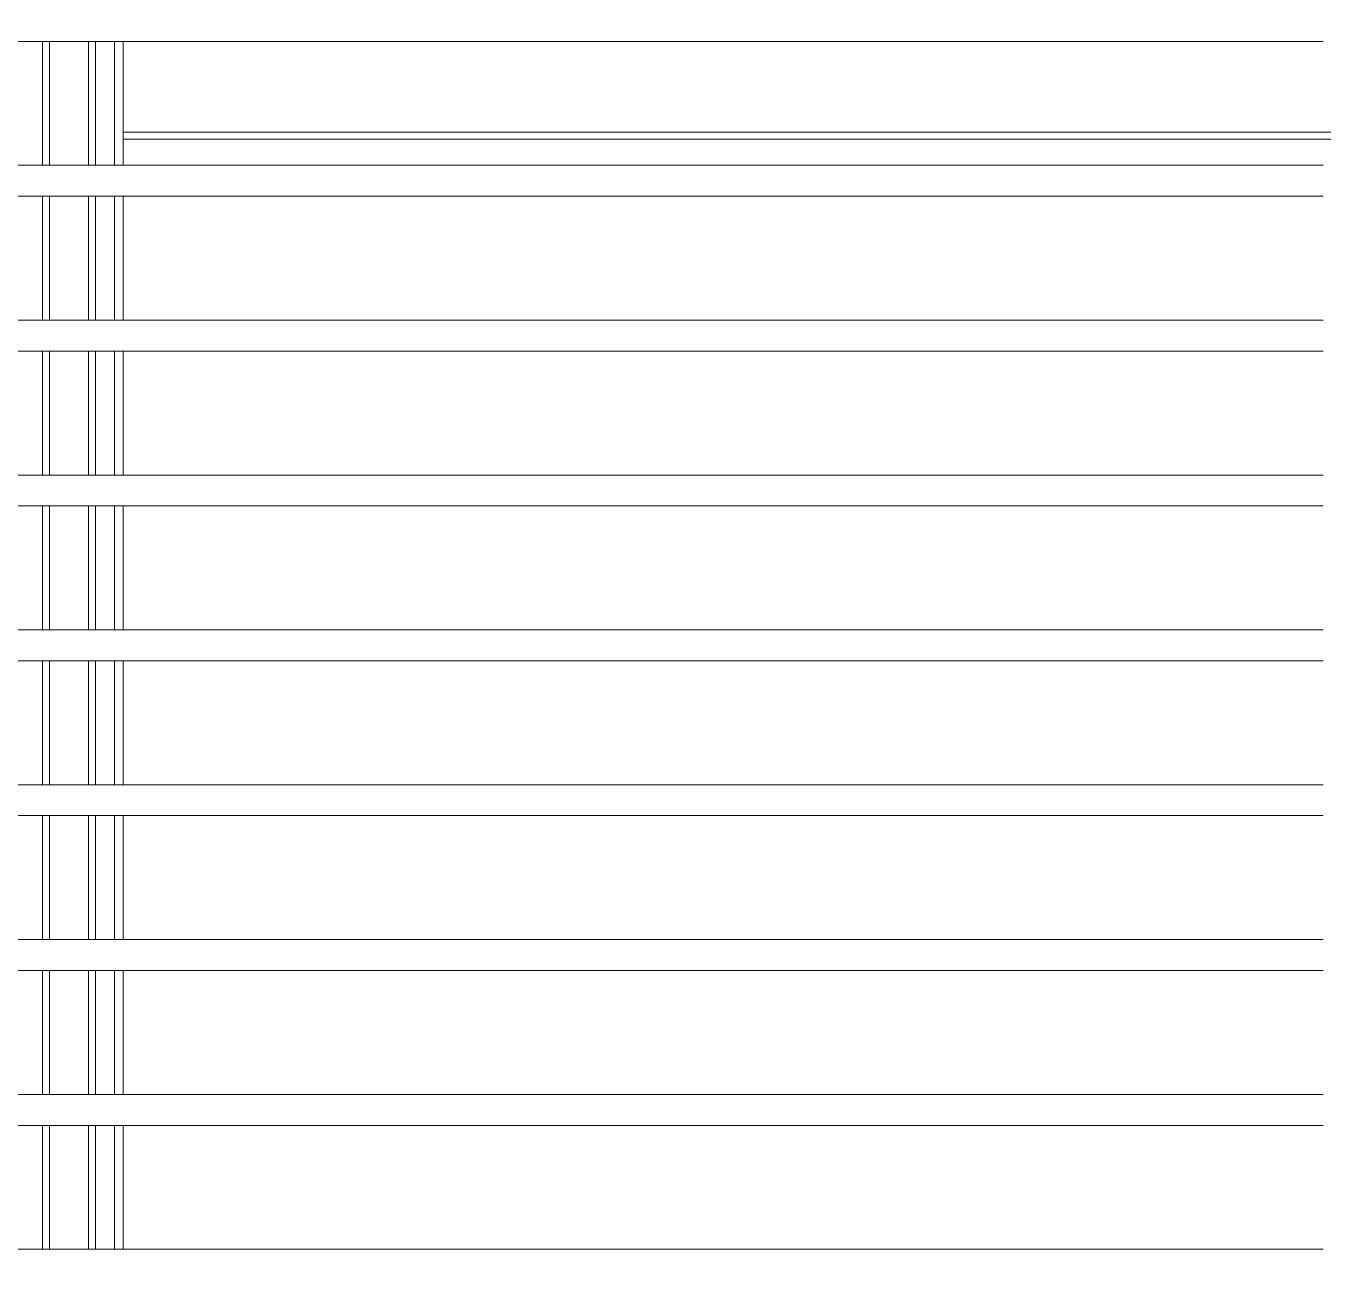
# Model space of a CAD drawing. Header units: metres. Extents: x -101133.8 to -101066.7, y -24899.3 to -24824.7.
# Drawn here: x -101106.5502 to -101106.4664, y -24853.5633 to -24853.4834 of the extents above; entities that cross this region are included whole.
import ezdxf

# ---------------------------------------------------------------- set-up
doc = ezdxf.new("R2010")
doc.units = ezdxf.units.M
doc.header["$LTSCALE"] = 0.2
doc.layers.add('CMT-CVC-MATERIEL', color=30, linetype='Continuous')
doc.layers.add('CMT-VRV1', color=5, linetype='Continuous')

# ---------------------------------------------------------------- blocks, each defined once
blk = doc.blocks.new('Cassette 600x600')
at = {"linetype": 'Continuous', "lineweight": 13}
for p, q in [((-20143.73, 187.005), (-20417.73, 187.005)), ((-20226.441, 179.005), (-20226.441, 187.005)), ((-20225.994, 179.005), (-20225.994, 187.005)), ((-20223.466, 179.005), (-20223.466, 187.005)), ((-20223.019, 179.005), (-20223.019, 187.005)), ((-20221.783, 179.005), (-20221.783, 187.005)), ((-20221.23, 179.005), (-20221.23, 187.005)), ((-20117.73, 181.155), (-20221.23, 181.155)), ((-20117.73, 180.695), (-20221.23, 180.695)), ((-20143.73, 179.005), (-20417.73, 179.005)), ((-20143.73, 177.005), (-20417.73, 177.005)), ((-20226.441, 169.005), (-20226.441, 177.005)), ((-20225.994, 169.005), (-20225.994, 177.005)), ((-20223.466, 169.005), (-20223.466, 177.005)), ((-20223.019, 169.005), (-20223.019, 177.005)), ((-20221.783, 169.005), (-20221.783, 177.005)), ((-20221.23, 169.005), (-20221.23, 177.005)), ((-20143.73, 169.005), (-20417.73, 169.005)), ((-20143.73, 167.005), (-20417.73, 167.005)), ((-20226.441, 159.005), (-20226.441, 167.005)), ((-20225.994, 159.005), (-20225.994, 167.005)), ((-20223.466, 159.005), (-20223.466, 167.005)), ((-20223.019, 159.005), (-20223.019, 167.005)), ((-20221.783, 159.005), (-20221.783, 167.005)), ((-20221.23, 159.005), (-20221.23, 167.005)), ((-20143.73, 159.005), (-20417.73, 159.005)), ((-20143.73, 157.005), (-20417.73, 157.005)), ((-20226.441, 149.005), (-20226.441, 157.005)), ((-20225.994, 149.005), (-20225.994, 157.005)), ((-20223.466, 149.005), (-20223.466, 157.005)), ((-20223.019, 149.005), (-20223.019, 157.005)), ((-20221.783, 149.005), (-20221.783, 157.005)), ((-20221.23, 149.005), (-20221.23, 157.005)), ((-20143.73, 149.005), (-20417.73, 149.005)), ((-20143.73, 147.005), (-20417.73, 147.005)), ((-20226.441, 139.005), (-20226.441, 147.005)), ((-20225.994, 139.005), (-20225.994, 147.005)), ((-20223.466, 139.005), (-20223.466, 147.005)), ((-20223.019, 139.005), (-20223.019, 147.005)), ((-20221.783, 139.005), (-20221.783, 147.005)), ((-20221.23, 139.005), (-20221.23, 147.005)), ((-20143.73, 139.005), (-20417.73, 139.005)), ((-20143.73, 137.005), (-20417.73, 137.005)), ((-20226.441, 129.005), (-20226.441, 137.005)), ((-20225.994, 129.005), (-20225.994, 137.005)), ((-20223.466, 129.005), (-20223.466, 137.005)), ((-20223.019, 129.005), (-20223.019, 137.005)), ((-20221.783, 129.005), (-20221.783, 137.005)), ((-20221.23, 129.005), (-20221.23, 137.005)), ((-20143.73, 129.005), (-20417.73, 129.005)), ((-20143.73, 127.005), (-20417.73, 127.005)), ((-20226.441, 119.005), (-20226.441, 127.005)), ((-20225.994, 119.005), (-20225.994, 127.005)), ((-20223.466, 119.005), (-20223.466, 127.005)), ((-20223.019, 119.005), (-20223.019, 127.005)), ((-20221.783, 119.005), (-20221.783, 127.005)), ((-20221.23, 119.005), (-20221.23, 127.005)), ((-20143.73, 119.005), (-20417.73, 119.005)), ((-20143.73, 117.005), (-20417.73, 117.005)), ((-20226.441, 109.005), (-20226.441, 117.005)), ((-20225.994, 109.005), (-20225.994, 117.005)), ((-20223.466, 109.005), (-20223.466, 117.005)), ((-20223.019, 109.005), (-20223.019, 117.005)), ((-20221.783, 109.005), (-20221.783, 117.005)), ((-20221.23, 109.005), (-20221.23, 117.005)), ((-20143.73, 109.005), (-20417.73, 109.005))]:
    blk.add_line(p, q, dxfattribs=at)

msp = doc.modelspace()

# ---------------------------------------------------------------- linework, layer by layer
at = {"layer": 'CMT-VRV1', "linetype": 'Continuous'}
for points in [[(-101106.774349, -24851.978883), (-101106.774349, -24852.211578), (-101106.653478, -24852.547325), (-101106.163833, -24853.009104), (-101106.163833, -24853.687767), (-101106.275731, -24854.261478), (-101106.116764, -24854.445048)], [(-101106.749349, -24851.978883), (-101106.749349, -24852.207215), (-101106.63198, -24852.533236), (-101106.138833, -24852.998317), (-101106.138833, -24853.690182), (-101106.248862, -24854.254315), (-101106.097866, -24854.428682)]]:
    msp.add_open_spline(points, degree=3, dxfattribs=at)

# ---------------------------------------------------------------- block references
at = {"layer": 'CMT-CVC-MATERIEL', "xscale": 0.001, "yscale": 0.001, "zscale": 0.001}
msp.add_blockref('Cassette 600x600', (-101086.322693, -24853.671381), dxfattribs=at)

doc.saveas('drawing.dxf')
